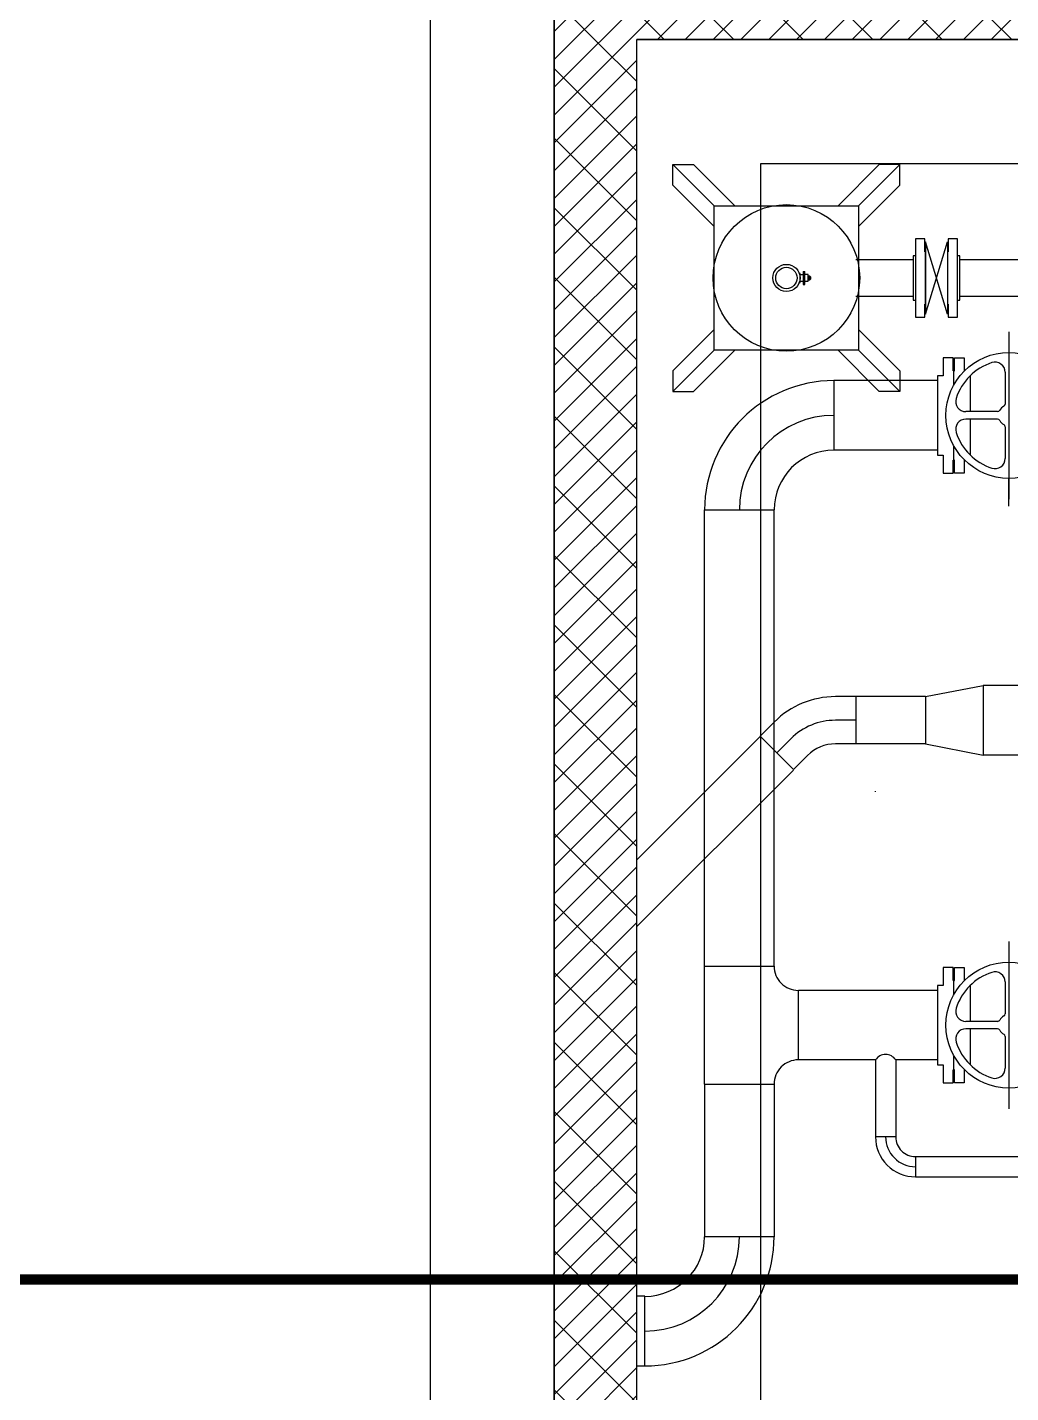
# Model space of a CAD drawing. Header units: millimetres. Extents: x 1478096 to 1808313, y 619971 to 762366.
# Drawn here: x 1515019 to 1517401, y 665550 to 668856 of the extents above; entities that cross this region are included whole.
import ezdxf

# ---------------------------------------------------------------- set-up
doc = ezdxf.new("R2010")
doc.units = ezdxf.units.MM
doc.header["$LTSCALE"] = 10
doc.linetypes.add('CENTERX2', pattern=[4, 2.5, -0.5, 0.5, -0.5])
doc.linetypes.add('HIDDEN', pattern=[0.19685, 0.11811, -0.07874])
for name, color, linetype in [('0-superficies', 7, 'Continuous'), ('0_Estructura', 251, 'Continuous'), ('A-HATCH-BLOQUE', 241, 'Continuous'), ('COSTAN-CAM-EJES', 251, 'CENTERX2'), ('DC-ARQ-EQUIP. FIJO', 41, 'Continuous'), ('DC-ARQ-MURO BLOQUE', 181, 'Continuous')]:
    doc.layers.add(name, color=color, linetype=linetype)

msp = doc.modelspace()

# ---------------------------------------------------------------- hatches: boundary and pattern name
at = {"layer": '0_Estructura'}
h = msp.add_hatch(dxfattribs=at)
h.set_pattern_fill('ANSI31', color=256, scale=37.5, angle=90, style=0)
h.set_pattern_definition([(135, (939091.97, 2624147.77), (-84.189901, -84.189901), [])])
h.paths.add_polyline_path([(1516295.045, 663826.47), (1525055.046, 663826.47), (1525055.046, 665324.185), (1524889.541, 665324.185), (1524889.541, 665824.185), (1524855.046, 665824.185), (1524855.046, 664026.47), (1516495.045, 664026.47), (1516495.046, 665824.185), (1516295.046, 665824.185)])
h.paths.add_polyline_path([(1516295.046, 665824.185), (1516495.046, 665824.185), (1516495.048, 668826.47), (1517495.048, 668826.47), (1517495.048, 672926.47), (1524855.046, 672926.47), (1524855.046, 665824.185), (1524889.541, 665824.185), (1524889.541, 666324.185), (1525055.046, 666324.185), (1525055.046, 673126.47), (1525055.046, 674325.343), (1524889.541, 674325.343), (1524889.541, 674825.343), (1524855.046, 674825.343), (1524855.046, 673126.47), (1517295.048, 673126.47), (1517295.048, 669026.47), (1516295.048, 669026.47)])
h.paths.add_polyline_path([(1522092.046, 675726.47), (1524855.046, 675726.47), (1524855.046, 675926.47), (1522092.046, 675926.47)], flags=17)
h.paths.add_polyline_path([(1524855.046, 679116.47), (1522092.046, 679116.47), (1522092.046, 678926.47), (1524855.046, 678926.47), (1524855.046, 674825.343), (1524889.541, 674825.343), (1524889.541, 675325.343), (1525055.046, 675325.343), (1525055.046, 680527.061), (1522092.045, 680527.061), (1522092.065, 680326.745), (1524855.046, 680327.033)])
at = {"layer": 'A-HATCH-BLOQUE'}
h = msp.add_hatch(dxfattribs=at)
h.set_pattern_fill('ANSI31', color=256, scale=15, angle=180)
h.set_pattern_definition([(225, (3172020.15, 1376323.114), (33.6759605, -33.6759605), [])])
h.paths.add_polyline_path([(1517495.031, 669026.451), (1517495.031, 669301.068), (1517295.033, 669301.068), (1517295.033, 669026.451), (1516295.034, 669026.451), (1516295.031, 664046.451), (1516295.031, 663826.45), (1518734.535, 663826.451), (1518734.535, 664026.451), (1516495.031, 664026.451), (1516495.031, 668826.451), (1524895.032, 668826.451), (1524895.032, 665076.451), (1523095.04, 665076.451), (1523095.04, 664026.451), (1520734.535, 664026.451), (1520734.535, 663826.451), (1523347.081, 663826.451), (1523347.081, 664026.451), (1523295.04, 664026.451), (1523295.04, 664876.451), (1524895.032, 664876.522), (1524895.032, 664026.451), (1524847.081, 664026.45), (1524847.081, 663826.45), (1525095.037, 663826.451), (1525095.037, 664026.451), (1525095.037, 669026.451), (1525095.031, 680327.041), (1532495.033, 680327.036), (1532495.033, 681907.037), (1532295.033, 681907.037), (1532295.033, 680527.036), (1529200.03, 680527.038), (1529200.03, 681842.039), (1529000.03, 681842.039), (1529000.03, 680527.038), (1525095.031, 680527.041), (1525095.031, 685037.493), (1524895.031, 685037.493), (1524895.031, 684966.129), (1524895.031, 680527.041), (1522092.03, 680527.041), (1522092.03, 680116.451), (1522292.053, 680116.451), (1522292.053, 680326.746), (1524895.032, 680327.017), (1524895.032, 679116.451), (1522092.031, 679116.451), (1522092.031, 678926.451), (1524895.032, 678926.451), (1524895.032, 675926.451), (1522092.031, 675926.451), (1522092.031, 675726.451), (1524895.032, 675726.451), (1524895.032, 673126.451), (1522092.07, 673126.451), (1522092.07, 672926.451), (1523695.032, 672926.451), (1524895.032, 672926.451), (1524895.032, 669026.451)])

# ---------------------------------------------------------------- linework, layer by layer
at = {"layer": '0-superficies'}
msp.add_lwpolyline([(1641041.817, 738426.962), (1522042.066, 738427.02), (1522042.063, 735317.041), (1506281.021, 735317.058), (1506244.743, 735317.055), (1506244.9, 725919.201), (1515007.624, 725919.201), (1515007.624, 729331.139), (1524854.996, 729331.139), (1524854.996, 680527.061), (1522092.045, 680527.061), (1522092.045, 678926.47), (1524855.046, 678926.47), (1524855.046, 673126.47), (1517295.034, 673126.451), (1517295.034, 669026.47), (1516295.034, 669026.451), (1516295.045, 663826.47), (1524855.031, 663826.45), (1524855.031, 647228.149), (1641041.817, 647228.17)], dxfattribs=at)
at = {"layer": '0_Estructura'}
for p, q in [((1515995.045, 663526.47), (1515995.049, 669326.47)), ((1516295.045, 663826.47), (1516295.048, 669026.47)), ((1516495.045, 664026.47), (1516495.048, 668826.47)), ((1516495.048, 668826.47), (1524855.046, 668826.47)), ((1516795.046, 664326.47), (1516795.048, 668526.47)), ((1516795.048, 668526.47), (1524555.046, 668526.47))]:
    msp.add_line(p, q, dxfattribs=at)
at = {"layer": 'COSTAN-CAM-EJES', "const_width": 25}
msp.add_lwpolyline([(1478108.728, 665824.186), (1676824.92, 665824.186)], dxfattribs=at)
at = {"layer": 'DC-ARQ-EQUIP. FIJO'}
for p, q in [((1516582.371, 668474.208), (1516582.371, 668524.208)), ((1516582.371, 668524.208), (1516632.371, 668524.208)), ((1516682.371, 668424.208), (1516582.371, 668524.208)), ((1516732.371, 668424.208), (1516632.371, 668524.208)), ((1516982.371, 668424.209), (1517082.371, 668524.209)), ((1517032.371, 668424.209), (1517132.371, 668524.209)), ((1517132.371, 668524.209), (1517082.371, 668524.209)), ((1517132.371, 668474.209), (1517132.371, 668524.209)), ((1516682.371, 668374.208), (1516582.371, 668474.208)), ((1517032.371, 668374.209), (1517132.371, 668474.209)), ((1516682.371, 668424.208), (1517032.371, 668424.209)), ((1516682.371, 668074.208), (1516682.371, 668424.208)), ((1517032.371, 668424.209), (1517032.371, 668074.209)), ((1517192.793, 668344.209), (1517170.393, 668344.209)), ((1517170.393, 668344.209), (1517170.393, 668303.209)), ((1517192.793, 668312.709), (1517192.793, 668344.209)), ((1517247.393, 668161.709), (1517194.393, 668336.709)), ((1517194.393, 668336.709), (1517194.393, 668161.709)), ((1517194.393, 668161.709), (1517247.393, 668336.709)), ((1517247.393, 668336.709), (1517247.393, 668161.709)), ((1517271.393, 668344.209), (1517248.993, 668344.209)), ((1517248.993, 668344.209), (1517248.993, 668312.709)), ((1517271.393, 668303.209), (1517271.393, 668344.209)), ((1517025.402, 668293.659), (1517164.393, 668293.659)), ((1517170.393, 668303.209), (1517164.393, 668303.209)), ((1517164.393, 668303.209), (1517164.393, 668195.209)), ((1517170.393, 668303.209), (1517170.393, 668195.209)), ((1517194.393, 668312.709), (1517192.793, 668312.709)), ((1517194.393, 668185.709), (1517194.393, 668312.709)), ((1517248.993, 668312.709), (1517247.393, 668312.709)), ((1517247.393, 668312.709), (1517247.393, 668185.709)), ((1517271.393, 668195.209), (1517271.393, 668303.209)), ((1517277.393, 668303.209), (1517271.393, 668303.209)), ((1517277.393, 668195.209), (1517277.393, 668303.209)), ((1517277.393, 668293.659), (1517428.33, 668293.659)), ((1516890.371, 668260.371), (1516888.871, 668260.371)), ((1516890.371, 668238.046), (1516890.371, 668260.371)), ((1516890.371, 668257.292), (1516898.371, 668257.292)), ((1516898.371, 668264.958), (1516898.371, 668233.459)), ((1516898.371, 668264.958), (1516902.371, 668264.958)), ((1516902.371, 668233.459), (1516902.371, 668264.958)), ((1516910.371, 668257.292), (1516902.371, 668257.292)), ((1516910.371, 668241.125), (1516910.371, 668257.292)), ((1516910.371, 668254.208), (1516913.515, 668254.208)), ((1516913.515, 668254.208), (1516915.871, 668251.853)), ((1516913.515, 668244.208), (1516913.515, 668254.208)), ((1516888.871, 668238.046), (1516890.371, 668238.046)), ((1516890.371, 668241.125), (1516898.371, 668241.125)), ((1516898.371, 668233.459), (1516902.371, 668233.459)), ((1516902.371, 668241.125), (1516910.371, 668241.125)), ((1516913.515, 668244.208), (1516910.371, 668244.208)), ((1516915.871, 668246.564), (1516913.515, 668244.208)), ((1516915.871, 668251.853), (1516915.871, 668246.564)), ((1517025.402, 668204.759), (1517164.393, 668204.759)), ((1517164.393, 668195.209), (1517170.393, 668195.209)), ((1517170.393, 668195.209), (1517170.393, 668154.209)), ((1517271.393, 668154.209), (1517271.393, 668195.209)), ((1517271.393, 668195.209), (1517277.393, 668195.209)), ((1517277.393, 668204.759), (1517428.33, 668204.759)), ((1517170.393, 668154.209), (1517192.793, 668154.209)), ((1517192.793, 668185.709), (1517194.393, 668185.709)), ((1517192.793, 668154.209), (1517192.793, 668185.709)), ((1517247.393, 668185.709), (1517248.993, 668185.709)), ((1517248.993, 668185.709), (1517248.993, 668154.209)), ((1517248.993, 668154.209), (1517271.393, 668154.209)), ((1516682.371, 668124.208), (1516582.371, 668024.208)), ((1517032.371, 668124.209), (1517132.371, 668024.209)), ((1516682.371, 668074.208), (1516582.371, 667974.208)), ((1516732.371, 668074.208), (1516632.371, 667974.208)), ((1517032.371, 668074.209), (1516682.371, 668074.208)), ((1516982.371, 668074.209), (1517082.371, 667974.209)), ((1517032.371, 668074.209), (1517132.371, 667974.209)), ((1517261.246, 668055.924), (1517237.246, 668055.924)), ((1517237.246, 668055.924), (1517237.246, 668012.424)), ((1517261.246, 668024.424), (1517261.246, 668055.924)), ((1517264.246, 668024.424), (1517264.246, 668055.924)), ((1517264.246, 668055.924), (1517288.246, 668055.924)), ((1517288.246, 668055.924), (1517288.246, 668024.091)), ((1516582.371, 668024.208), (1516582.371, 667974.208)), ((1517132.371, 668024.209), (1517132.371, 667974.209)), ((1517262.746, 668024.424), (1517261.246, 668024.424)), ((1517262.746, 667990.14), (1517262.746, 668024.424)), ((1517262.746, 668024.424), (1517264.246, 668024.424)), ((1517262.746, 667990.14), (1517262.746, 668024.424)), ((1517387.096, 668020.973), (1517387.096, 667943.948)), ((1517223.246, 668000.574), (1516972.14, 668000.574)), ((1516972.14, 668000.574), (1516972.14, 667832.274)), ((1517237.246, 668012.424), (1517223.246, 668012.424)), ((1517223.246, 668012.424), (1517223.246, 667998.974)), ((1517223.246, 667998.974), (1517223.247, 667833.874)), ((1517302.246, 668012.203), (1517302.246, 667998.974)), ((1517302.246, 667998.974), (1517302.246, 667925.574)), ((1516582.371, 667974.208), (1516632.371, 667974.208)), ((1517132.371, 667974.209), (1517082.371, 667974.209)), ((1517368.722, 667925.574), (1517291.698, 667925.574)), ((1517368.722, 667907.274), (1517291.698, 667907.274)), ((1517302.246, 667907.274), (1517302.247, 667833.874)), ((1517387.097, 667888.9), (1517387.097, 667811.875)), ((1517223.247, 667832.274), (1516972.14, 667832.274)), ((1517223.247, 667833.874), (1517223.247, 667820.424)), ((1517262.747, 667838.874), (1517262.747, 667842.708)), ((1517262.747, 667838.874), (1517262.747, 667842.708)), ((1517262.747, 667808.424), (1517262.747, 667838.874)), ((1517262.747, 667808.424), (1517262.747, 667838.874)), ((1517302.247, 667833.874), (1517302.247, 667820.645)), ((1517223.247, 667820.424), (1517237.247, 667820.424)), ((1517237.247, 667820.424), (1517237.247, 667776.924)), ((1517261.247, 667776.924), (1517261.247, 667808.424)), ((1517261.247, 667808.424), (1517262.747, 667808.424)), ((1517264.247, 667808.424), (1517262.747, 667808.424)), ((1517264.247, 667776.924), (1517264.247, 667808.424)), ((1517288.247, 667808.757), (1517288.247, 667776.924)), ((1517237.247, 667776.924), (1517261.247, 667776.924)), ((1517288.247, 667776.924), (1517264.247, 667776.924)), ((1517396.247, 667696.424), (1517396.247, 667763.924)), ((1516659.39, 667687.824), (1516827.69, 667687.824)), ((1516659.391, 666582.924), (1516659.39, 667687.824)), ((1516827.691, 666582.924), (1516827.69, 667687.824)), ((1517194.177, 667235.374), (1517333.877, 667262.374)), ((1517534.689, 667262.374), (1517333.877, 667262.374)), ((1517333.877, 667262.374), (1517333.877, 667094.074)), ((1517025.555, 667235.374), (1516976.112, 667235.374)), ((1517194.177, 667235.374), (1517025.555, 667235.374)), ((1517025.555, 667235.374), (1517025.555, 667121.074)), ((1517194.177, 667235.374), (1517194.177, 667121.074)), ((1516827.938, 667173.998), (1516793.623, 667139.682)), ((1516495.032, 666840.107), (1516793.625, 667138.522)), ((1516874.445, 667058.86), (1516793.623, 667139.682)), ((1517025.555, 667121.074), (1516976.113, 667121.074)), ((1517194.177, 667121.074), (1517025.555, 667121.074)), ((1517194.177, 667121.074), (1517333.877, 667094.074)), ((1516874.445, 667058.86), (1516908.761, 667093.176)), ((1517534.69, 667094.074), (1517333.877, 667094.074)), ((1516874.447, 667057.7), (1516495.032, 666678.51)), ((1516659.391, 666297.124), (1516659.391, 666582.924)), ((1516659.391, 666582.924), (1516827.691, 666582.924)), ((1517261.247, 666579.524), (1517237.247, 666579.524)), ((1517237.247, 666579.524), (1517237.247, 666536.024)), ((1517261.247, 666548.024), (1517261.247, 666579.524)), ((1517264.247, 666548.024), (1517264.247, 666579.524)), ((1517264.247, 666579.524), (1517288.247, 666579.524)), ((1517288.247, 666579.524), (1517288.247, 666547.691)), ((1517237.247, 666536.024), (1517223.247, 666536.024)), ((1517223.247, 666536.024), (1517223.247, 666522.574)), ((1517262.747, 666548.024), (1517261.247, 666548.024)), ((1517262.747, 666513.74), (1517262.747, 666548.024)), ((1517262.747, 666548.024), (1517264.247, 666548.024)), ((1517262.747, 666513.74), (1517262.747, 666548.024)), ((1517302.247, 666535.803), (1517302.247, 666522.574)), ((1517387.097, 666544.573), (1517387.097, 666467.548)), ((1516903.847, 666524.174), (1516886.291, 666524.174)), ((1516886.291, 666355.874), (1516886.291, 666524.174)), ((1517223.247, 666524.174), (1516903.847, 666524.174)), ((1517223.247, 666522.574), (1517223.248, 666357.474)), ((1517302.247, 666522.574), (1517302.247, 666449.174)), ((1517368.723, 666449.174), (1517291.699, 666449.174)), ((1517368.723, 666430.874), (1517291.699, 666430.874)), ((1517302.248, 666430.874), (1517302.248, 666357.474)), ((1517387.098, 666412.5), (1517387.098, 666335.475)), ((1516903.848, 666355.874), (1516886.291, 666355.874)), ((1517073.254, 666355.874), (1516903.848, 666355.874)), ((1517073.254, 666355.874), (1517073.254, 666169.512)), ((1517223.248, 666355.874), (1517122.135, 666355.874)), ((1517122.135, 666355.874), (1517122.135, 666169.512)), ((1517223.248, 666357.474), (1517223.248, 666344.024)), ((1517223.248, 666344.024), (1517237.248, 666344.024)), ((1517237.248, 666344.024), (1517237.248, 666300.524)), ((1517262.748, 666362.474), (1517262.748, 666366.308)), ((1517262.748, 666362.474), (1517262.748, 666366.308)), ((1517262.748, 666332.024), (1517262.748, 666362.474)), ((1517262.748, 666332.024), (1517262.748, 666362.474)), ((1517302.248, 666357.474), (1517302.248, 666344.245)), ((1517261.248, 666300.524), (1517261.248, 666332.024)), ((1517261.248, 666332.024), (1517262.748, 666332.024)), ((1517264.248, 666332.024), (1517262.748, 666332.024)), ((1517264.248, 666300.524), (1517264.248, 666332.024)), ((1517288.248, 666332.357), (1517288.248, 666300.524)), ((1516659.391, 666297.124), (1516659.392, 665927.724)), ((1516659.391, 666297.124), (1516827.691, 666297.124)), ((1516827.691, 666297.124), (1516827.692, 665927.724)), ((1517237.248, 666300.524), (1517261.248, 666300.524)), ((1517288.248, 666300.524), (1517264.248, 666300.524)), ((1517122.11, 666169.512), (1517073.254, 666169.512)), ((1517170.082, 666121.565), (1517711.311, 666121.565)), ((1517170.082, 666121.565), (1517170.082, 666072.709)), ((1517170.082, 666072.683), (1517711.311, 666072.684)), ((1516827.518, 665927.724), (1516659.218, 665927.724)), ((1516495.032, 665784.646), (1516514.768, 665784.798)), ((1516514.768, 665614.974), (1516514.768, 665783.274)), ((1516495.032, 665614.882), (1516515.854, 665614.976))]:
    msp.add_line(p, q, dxfattribs=at)
at = {"layer": 'DC-ARQ-EQUIP. FIJO', "ltscale": 0.3}
for p, q in [((1517396.246, 668118.924), (1517396.247, 667713.924)), ((1517025.555, 667178.224), (1516976.113, 667178.224)), ((1516834.034, 667099.271), (1516868.349, 667133.587)), ((1517396.247, 666642.524), (1517396.248, 666237.524))]:
    msp.add_line(p, q, dxfattribs=at)
at = {"layer": 'DC-ARQ-EQUIP. FIJO', "linetype": 'HIDDEN'}
msp.add_line((1517072.112, 667006.211), (1517072.076, 667004.735), dxfattribs=at)
at = {"layer": 'DC-ARQ-EQUIP. FIJO'}
for centre, radius in [((1516857.371, 668249.208), 177.5), ((1516857.371, 668249.208), 33), ((1516857.371, 668249.208), 26), ((1517396.246, 667916.424), 152.5), ((1517396.247, 666440.024), 152.5)]:
    msp.add_circle(centre, radius, dxfattribs=at)
for centre, radius, start, end in [((1517396.246, 667916.424), 134.2, 107.79163, 162.208448), ((1517362.696, 668020.973), 24.4, 0.000039, 107.79163), ((1516972.14, 667687.824), 312.75, 90.000039, 180.000039), ((1517291.698, 667949.974), 24.4, 162.208448, 270.000039), ((1517368.722, 667931.674), 6.1, 270.000039, 331.010984), ((1517396.246, 667916.424), 25.366, 118.989094, 151.010984), ((1517380.996, 667943.948), 6.1, 298.989094, 0.000039), ((1517291.698, 667882.874), 24.4, 90.000039, 197.79163), ((1517368.722, 667901.174), 6.1, 28.989094, 90.000039), ((1517396.246, 667916.424), 25.366, 208.989094, 241.010984), ((1517380.997, 667888.9), 6.1, 0.000039, 61.010984), ((1517396.246, 667916.424), 134.2, 197.79163, 252.208448), ((1516972.14, 667687.824), 144.45, 90.000039, 180.000039), ((1517362.697, 667811.875), 24.4, 252.208448, 0.000039), ((1516976.113, 667025.824), 209.55, 90.000039, 135.000039), ((1516976.113, 667025.824), 95.25, 90.000039, 135.000039), ((1516886.291, 666582.774), 58.6, 179.853751, 270.000039), ((1517396.247, 666440.024), 134.2, 107.79163, 162.208448), ((1517362.697, 666544.573), 24.4, 0.000039, 107.79163), ((1517291.699, 666473.574), 24.4, 162.208448, 270.000039), ((1517380.997, 666467.548), 6.1, 298.989094, 0.000039), ((1517368.723, 666455.274), 6.1, 270.000039, 331.010984), ((1517396.247, 666440.024), 25.366, 118.989094, 151.010984), ((1517291.699, 666406.474), 24.4, 90.000039, 197.79163), ((1517368.723, 666424.774), 6.1, 28.989094, 90.000039), ((1517396.247, 666440.024), 25.366, 208.989094, 241.010984), ((1517380.998, 666412.5), 6.1, 0.000039, 61.010984), ((1517097.694, 666339.46), 29.441, 33.884077, 146.116001), ((1517396.247, 666440.024), 134.2, 197.79163, 252.208448), ((1516886.291, 666297.274), 58.6, 90.000039, 180.146699), ((1517362.698, 666335.475), 24.4, 252.208448, 0.000039), ((1517170.082, 666169.512), 96.828, 180.000039, 270.000039), ((1517170.082, 666169.512), 47.973, 180.000039, 270.000039), ((1516514.768, 665927.724), 144.45, 270.000039, 0.000039), ((1516514.768, 665927.724), 312.75, 270.000039, 0.000039)]:
    msp.add_arc(centre, radius, start, end, dxfattribs=at)
at = {"layer": 'DC-ARQ-EQUIP. FIJO', "ltscale": 0.3}
for centre, radius, start, end in [((1516972.14, 667687.824), 228.6, 90.000039, 180.000039), ((1516976.113, 667025.824), 152.4, 90.000039, 135.000039), ((1516514.768, 665927.724), 228.6, 270.000039, 0.000039)]:
    msp.add_arc(centre, radius, start, end, dxfattribs=at)
at = {"layer": 'DC-ARQ-EQUIP. FIJO', "ltscale": 0.5}
msp.add_arc((1517170.082, 666169.512), 72.362, 180.000039, 270.000039, dxfattribs=at)
at = {"layer": 'DC-ARQ-MURO BLOQUE'}
for p, q in [((1516295.034, 669026.451), (1516295.03, 663826.451)), ((1524895.032, 668826.451), (1516495.031, 668826.451)), ((1516495.031, 664026.451), (1516495.031, 668826.451))]:
    msp.add_line(p, q, dxfattribs=at)

doc.saveas('drawing.dxf')
